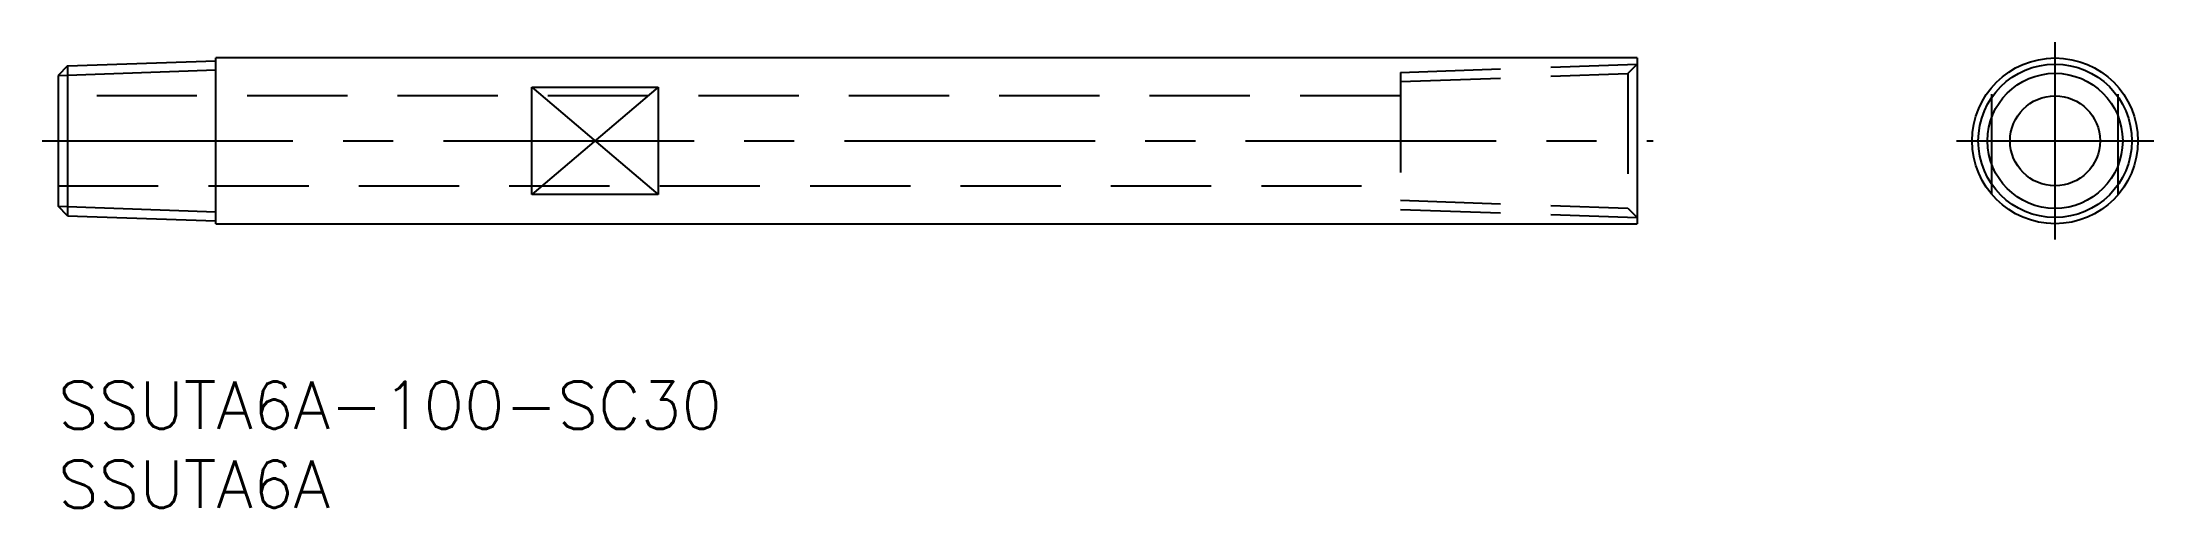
# Model space of a CAD drawing. Extents: x -1 to 133, y -8 to 22.
import ezdxf

# ---------------------------------------------------------------- set-up
doc = ezdxf.new("R2010")
doc.units = 0
doc.header["$LTSCALE"] = 0.5
doc.linetypes.add('CENTER', pattern=[50.8, 31.75, -6.35, 6.35, -6.35])
doc.linetypes.add('DASHED', pattern=[19.05, 12.7, -6.35])
for name, color, linetype in [('MSM_CENTER', 1, 'CENTER'), ('MSM_CONTINUOUS', 7, 'CONTINUOUS'), ('MSM_DASHED', 4, 'DASHED'), ('MSM_NARROW', 5, 'CONTINUOUS'), ('MSM_PART_NUMBER', 7, 'CONTINUOUS')]:
    doc.layers.add(name, color=color, linetype=linetype)
doc.styles.get("Standard").update_dxf_attribs({"font": 'txt.shx', "height": 3, "bigfont": 'bigfont.shx'})

# ---------------------------------------------------------------- blocks, each defined once
blk = doc.blocks.new('*U19')
at = {"layer": 'MSM_PART_NUMBER'}
blk.add_text('SSUTA6A-100-SC30', height=3, dxfattribs=at).set_placement((0, -3))
blk = doc.blocks.new('*U20')
at = {"layer": 'MSM_PART_NUMBER'}
blk.add_text('SSUTA6A', height=3, dxfattribs=at).set_placement((0, -8))

msp = doc.modelspace()

# ---------------------------------------------------------------- linework, layer by layer
at = {"layer": 'MSM_CENTER'}
for p, q in [((126.46, 9), (126.46, 21.5)), ((-1, 15.25), (101, 15.25)), ((120.21, 15.25), (132.71, 15.25))]:
    msp.add_line(p, q, dxfattribs=at)
at = {"layer": 'MSM_CONTINUOUS'}
for p, q in [((0.6, 20), (10, 20.32)), ((100, 20.5), (10, 20.5)), ((10, 10), (10, 20.5)), ((100, 20.5), (100, 10)), ((0.6, 20), (0, 19.39)), ((0, 19.39), (0, 11.11)), ((0.6, 20), (0.6, 10.5)), ((30, 11.85), (30, 18.65)), ((30, 18.65), (38, 18.65)), ((38, 18.65), (38, 11.85)), ((0.6, 10.5), (0, 11.11)), ((38, 11.85), (30, 11.85)), ((0.6, 10.5), (10, 10.18)), ((10, 10), (100, 10))]:
    msp.add_line(p, q, dxfattribs=at)
for radius in [5.25, 4.28, 2.85]:
    msp.add_circle((126.46, 15.25), radius, dxfattribs=at)
at = {"layer": 'MSM_DASHED'}
for p, q in [((85, 19.59), (100, 20.11)), ((99.4, 19.51), (100, 20.11)), ((85, 19.59), (85, 10.91)), ((85, 19.01), (99.4, 19.51)), ((99.4, 19.51), (99.4, 10.99)), ((85, 18.1), (0, 18.1)), ((122.46, 11.85), (122.46, 18.65)), ((130.46, 11.85), (130.46, 18.65)), ((0, 12.4), (85, 12.4)), ((85, 11.49), (99.4, 10.99)), ((85, 10.91), (100, 10.39)), ((99.4, 10.99), (100, 10.39))]:
    msp.add_line(p, q, dxfattribs=at)
at = {"layer": 'MSM_NARROW'}
for p, q in [((0, 19.39), (10, 19.74)), ((30, 18.65), (38, 11.85)), ((38, 18.65), (30, 11.85)), ((0, 11.11), (10, 10.76))]:
    msp.add_line(p, q, dxfattribs=at)
msp.add_circle((126.46, 15.25), 4.86, dxfattribs=at)

# ---------------------------------------------------------------- block references
at = {"layer": 'MSM_CONTINUOUS'}
for name in ['*U19', '*U20']:
    msp.add_blockref(name, (0, 0), dxfattribs=at)

doc.saveas('drawing.dxf')
